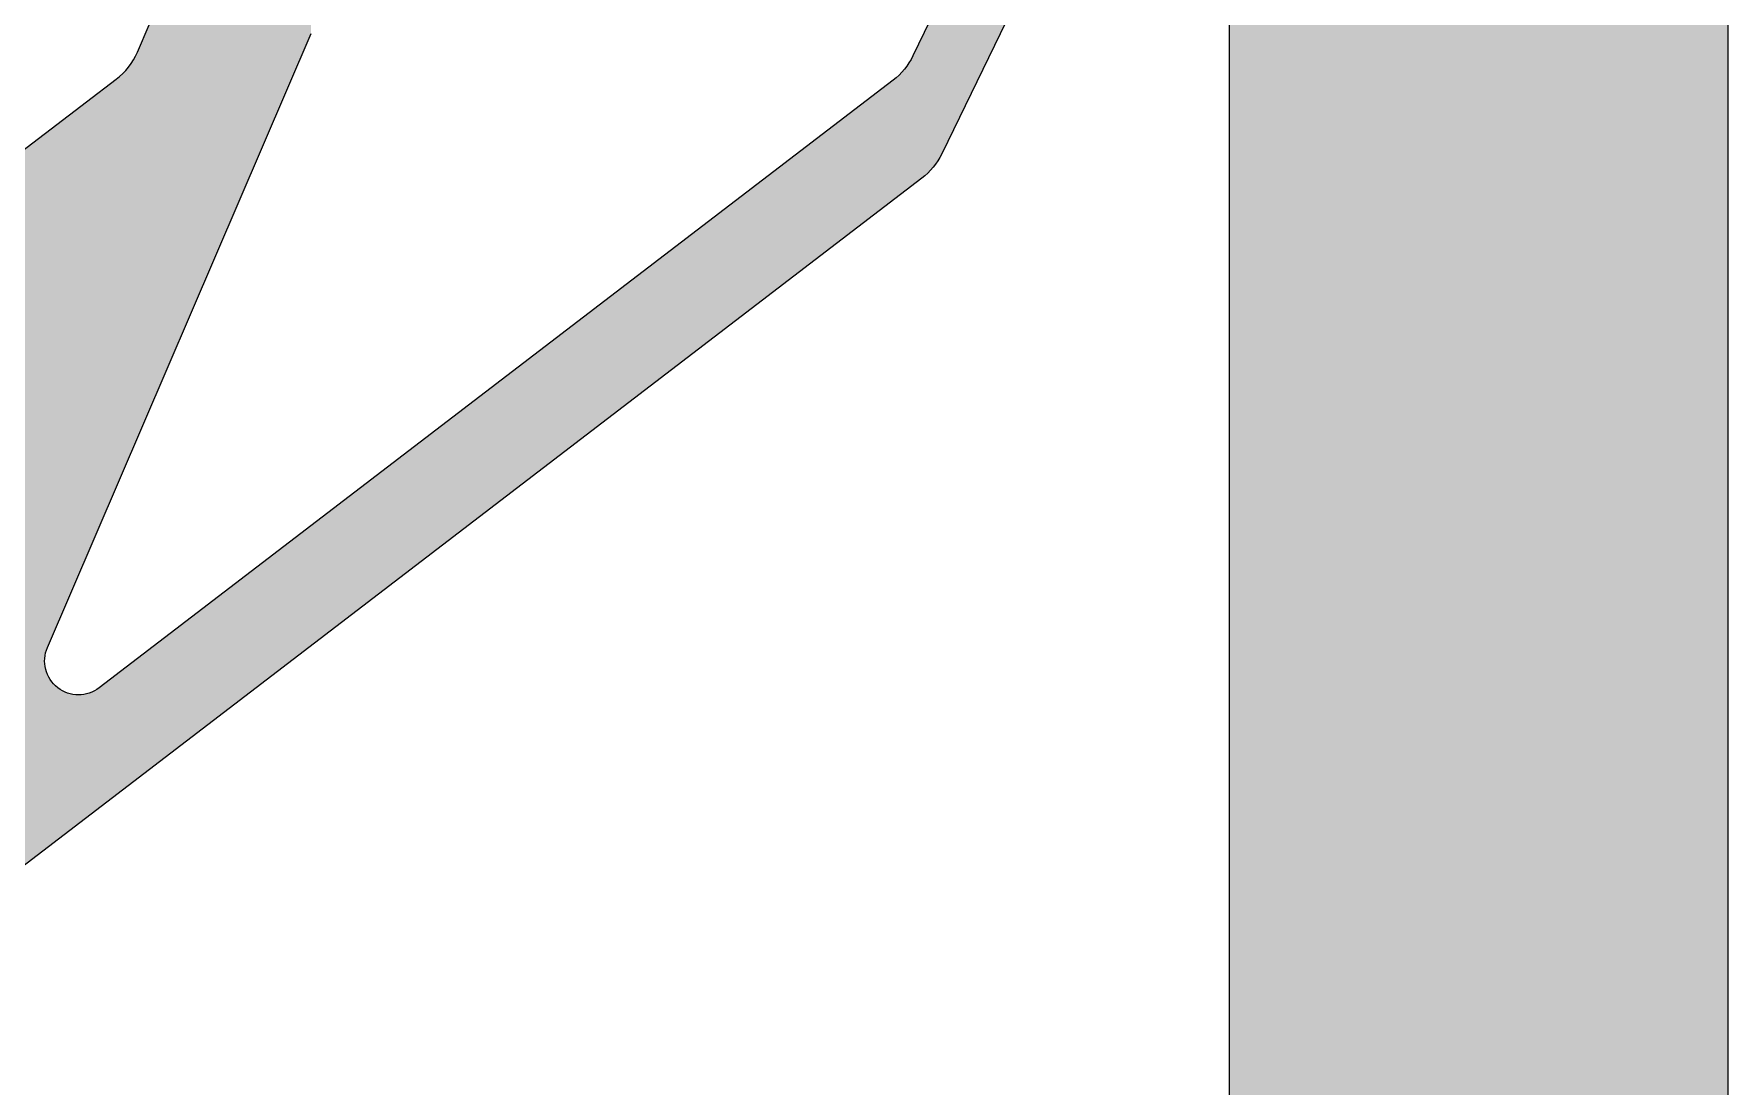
# Model space of a CAD drawing. Extents: x 181 to 485, y 440 to 775.
# Drawn here: x 409.62 to 459.49, y 516.45 to 547.43 of the extents above; entities that cross this region are included whole.
import ezdxf

# ---------------------------------------------------------------- set-up
doc = ezdxf.new("R2010")
doc.units = 0
doc.layers.add('LAYER_01', color=7, linetype='CONTINUOUS')

# ---------------------------------------------------------------- blocks, each defined once
blk = doc.blocks.new('*U1')
at = {"layer": 'LAYER_01', "linetype": 'CONTINUOUS'}
for points in [[(459.491, 440.369), (448.786, 574.145), (459.491, 591.541)], [(448.786, 440.369), (444.954, 571.22), (448.786, 574.145)], [(448.786, 440.369), (448.786, 574.145), (459.491, 440.369)], [(444.954, 440.369), (444.954, 571.22), (448.786, 440.369)], [(444.869, 440.369), (444.861, 566.069), (444.869, 566.087)], [(444.877, 440.369), (444.869, 566.087), (444.877, 566.105)], [(444.869, 440.369), (444.869, 566.087), (444.877, 440.369)], [(444.885, 440.369), (444.877, 566.105), (444.885, 566.124)], [(444.877, 440.369), (444.877, 566.105), (444.885, 440.369)], [(444.892, 440.369), (444.885, 566.124), (444.892, 566.142)], [(444.885, 440.369), (444.885, 566.124), (444.892, 440.369)], [(444.898, 440.369), (444.892, 566.142), (444.898, 566.161)], [(444.892, 440.369), (444.892, 566.142), (444.898, 440.369)], [(444.905, 440.369), (444.898, 566.161), (444.905, 566.18)], [(444.898, 440.369), (444.898, 566.161), (444.905, 440.369)], [(444.911, 440.369), (444.905, 566.18), (444.911, 566.199)], [(444.905, 440.369), (444.905, 566.18), (444.911, 440.369)], [(444.917, 440.369), (444.911, 566.199), (444.917, 566.219)], [(444.911, 440.369), (444.911, 566.199), (444.917, 440.369)], [(444.922, 440.369), (444.917, 566.219), (444.922, 566.239)], [(444.917, 440.369), (444.917, 566.219), (444.922, 440.369)], [(444.927, 440.369), (444.922, 566.239), (444.927, 566.259)], [(444.922, 440.369), (444.922, 566.239), (444.927, 440.369)], [(444.931, 440.369), (444.927, 566.259), (444.931, 566.279)], [(444.927, 440.369), (444.927, 566.259), (444.931, 440.369)], [(444.936, 440.369), (444.931, 566.279), (444.936, 566.299)], [(444.931, 440.369), (444.931, 566.279), (444.936, 440.369)], [(444.939, 440.369), (444.936, 566.299), (444.939, 566.32)], [(444.936, 440.369), (444.936, 566.299), (444.939, 440.369)], [(444.943, 440.369), (444.939, 566.32), (444.943, 566.341)], [(444.939, 440.369), (444.939, 566.32), (444.943, 440.369)], [(444.945, 440.369), (444.943, 566.341), (444.945, 566.361)], [(444.943, 440.369), (444.943, 566.341), (444.945, 440.369)], [(444.948, 440.369), (444.945, 566.361), (444.948, 566.382)], [(444.945, 440.369), (444.945, 566.361), (444.948, 440.369)], [(444.95, 440.369), (444.948, 566.382), (444.95, 566.404)], [(444.948, 440.369), (444.948, 566.382), (444.95, 440.369)], [(444.952, 440.369), (444.95, 566.404), (444.952, 566.425)], [(444.95, 440.369), (444.95, 566.404), (444.952, 440.369)], [(444.953, 440.369), (444.952, 566.425), (444.953, 566.446)], [(444.952, 440.369), (444.952, 566.425), (444.953, 440.369)], [(444.954, 440.369), (444.953, 566.467), (444.954, 566.489)], [(444.953, 440.369), (444.953, 566.446), (444.953, 566.467)], [(444.953, 440.369), (444.953, 566.467), (444.954, 440.369)], [(444.953, 440.369), (444.953, 566.446), (444.953, 440.369)], [(444.853, 440.369), (444.812, 565.968), (444.853, 566.052)], [(444.812, 561.334), (444.812, 565.968), (444.853, 440.369)], [(444.861, 440.369), (444.853, 566.052), (444.861, 566.069)], [(444.853, 440.369), (444.853, 566.052), (444.861, 440.369)], [(444.861, 440.369), (444.861, 566.069), (444.869, 440.369)], [(436.34, 543.899), (436.34, 548.532), (444.812, 561.334)], [(444.812, 455.048), (444.812, 561.334), (444.853, 440.369)], [(417.775, 547.442), (412.662, 546.897), (417.775, 558.803)], [(436.161, 543.6), (436.126, 548.093), (436.161, 548.165)], [(436.194, 543.648), (436.161, 548.165), (436.194, 548.234)], [(436.161, 543.6), (436.161, 548.165), (436.194, 543.648)], [(436.226, 543.697), (436.194, 548.234), (436.226, 548.3)], [(436.194, 543.648), (436.194, 548.234), (436.226, 543.697)], [(436.257, 543.746), (436.226, 548.3), (436.257, 548.362)], [(436.226, 543.697), (436.226, 548.3), (436.257, 543.746)], [(436.286, 543.796), (436.257, 548.362), (436.286, 548.422)], [(436.257, 543.746), (436.257, 548.362), (436.286, 543.796)], [(436.314, 543.847), (436.286, 548.422), (436.314, 548.479)], [(436.286, 543.796), (436.286, 548.422), (436.314, 543.847)], [(436.34, 543.899), (436.314, 548.479), (436.34, 548.532)], [(436.314, 543.847), (436.314, 548.479), (436.34, 543.899)], [(435.932, 543.336), (435.89, 547.606), (435.932, 547.694)], [(435.973, 543.377), (435.932, 547.694), (435.973, 547.778)], [(435.932, 543.336), (435.932, 547.694), (435.973, 543.377)], [(436.013, 543.419), (435.973, 547.778), (436.013, 547.861)], [(435.973, 543.377), (435.973, 547.778), (436.013, 543.419)], [(436.052, 543.463), (436.013, 547.861), (436.052, 547.941)], [(436.013, 543.419), (436.013, 547.861), (436.052, 543.463)], [(436.09, 543.508), (436.052, 547.941), (436.09, 548.018)], [(436.052, 543.463), (436.052, 547.941), (436.09, 543.508)], [(436.126, 543.553), (436.09, 548.018), (436.126, 548.093)], [(436.09, 543.508), (436.09, 548.018), (436.126, 543.553)], [(436.126, 543.553), (436.126, 548.093), (436.161, 543.6)], [(412.662, 535.536), (412.662, 546.897), (417.775, 547.442)], [(435.757, 543.185), (435.49, 546.785), (435.757, 547.333)], [(435.802, 543.221), (435.757, 547.333), (435.802, 547.426)], [(435.757, 543.185), (435.757, 547.333), (435.802, 543.221)], [(435.846, 543.258), (435.802, 547.426), (435.846, 547.517)], [(435.802, 543.221), (435.802, 547.426), (435.846, 543.258)], [(435.89, 543.296), (435.846, 547.517), (435.89, 547.606)], [(435.846, 543.258), (435.846, 547.517), (435.89, 543.296)], [(435.89, 543.296), (435.89, 547.606), (435.932, 543.336)], [(412.546, 535.267), (412.512, 546.614), (412.546, 546.669)], [(412.578, 535.34), (412.546, 546.669), (412.578, 546.725)], [(412.546, 535.267), (412.546, 546.669), (412.578, 535.34)], [(412.608, 535.41), (412.578, 546.725), (412.608, 546.782)], [(412.578, 535.34), (412.578, 546.725), (412.608, 535.41)], [(412.636, 535.475), (412.608, 546.782), (412.636, 546.839)], [(412.608, 535.41), (412.608, 546.782), (412.636, 535.475)], [(412.662, 535.536), (412.636, 546.839), (412.662, 546.897)], [(412.636, 535.475), (412.636, 546.839), (412.662, 535.536)], [(435.408, 542.918), (435.377, 546.583), (435.408, 546.632)], [(435.437, 542.94), (435.408, 546.632), (435.437, 546.683)], [(435.408, 542.918), (435.408, 546.632), (435.437, 542.94)], [(435.465, 542.961), (435.437, 546.683), (435.465, 546.733)], [(435.437, 542.94), (435.437, 546.683), (435.465, 542.961)], [(435.49, 542.981), (435.465, 546.733), (435.49, 546.785)], [(435.465, 542.961), (435.465, 546.733), (435.49, 542.981)], [(435.49, 542.981), (435.49, 546.785), (435.757, 543.185)], [(412.087, 534.198), (412.037, 546.096), (412.087, 546.136)], [(412.136, 534.312), (412.087, 546.136), (412.136, 546.177)], [(412.087, 534.198), (412.087, 546.136), (412.136, 534.312)], [(412.184, 534.423), (412.136, 546.177), (412.184, 546.22)], [(412.136, 534.312), (412.136, 546.177), (412.184, 534.423)], [(412.23, 534.531), (412.184, 546.22), (412.23, 546.264)], [(412.184, 534.423), (412.184, 546.22), (412.23, 534.531)], [(412.275, 534.636), (412.23, 546.264), (412.275, 546.31)], [(412.23, 534.531), (412.23, 546.264), (412.275, 534.636)], [(412.319, 534.737), (412.275, 546.31), (412.319, 546.357)], [(412.275, 534.636), (412.275, 546.31), (412.319, 534.737)], [(412.361, 534.835), (412.319, 546.357), (412.361, 546.406)], [(412.319, 534.737), (412.319, 546.357), (412.361, 534.835)], [(412.401, 534.929), (412.361, 546.406), (412.401, 546.456)], [(412.361, 534.835), (412.361, 546.406), (412.401, 534.929)], [(412.44, 535.02), (412.401, 546.456), (412.44, 546.508)], [(412.401, 534.929), (412.401, 546.456), (412.44, 535.02)], [(412.477, 535.106), (412.44, 546.508), (412.477, 546.561)], [(412.44, 535.02), (412.44, 546.508), (412.477, 535.106)], [(412.512, 535.188), (412.477, 546.561), (412.512, 546.614)], [(412.477, 535.106), (412.477, 546.561), (412.512, 535.188)], [(412.512, 535.188), (412.512, 546.614), (412.546, 535.267)], [(434.997, 542.603), (434.953, 546.107), (434.997, 546.144)], [(435.041, 542.637), (434.997, 546.144), (435.041, 546.183)], [(434.997, 542.603), (434.997, 546.144), (435.041, 542.637)], [(435.083, 542.669), (435.041, 546.183), (435.083, 546.222)], [(435.041, 542.637), (435.041, 546.183), (435.083, 542.669)], [(435.124, 542.701), (435.083, 546.222), (435.124, 546.263)], [(435.083, 542.669), (435.083, 546.222), (435.124, 542.701)], [(435.164, 542.731), (435.124, 546.263), (435.164, 546.306)], [(435.124, 542.701), (435.124, 546.263), (435.164, 542.731)], [(435.203, 542.761), (435.164, 546.306), (435.203, 546.349)], [(435.164, 542.731), (435.164, 546.306), (435.203, 542.761)], [(435.241, 542.79), (435.203, 546.349), (435.241, 546.394)], [(435.203, 542.761), (435.203, 546.349), (435.241, 542.79)], [(435.277, 542.818), (435.241, 546.394), (435.277, 546.44)], [(435.241, 542.79), (435.241, 546.394), (435.277, 542.818)], [(435.312, 542.844), (435.277, 546.44), (435.312, 546.487)], [(435.277, 542.818), (435.277, 546.44), (435.312, 542.844)], [(435.345, 542.87), (435.312, 546.487), (435.345, 546.534)], [(435.312, 542.844), (435.312, 546.487), (435.345, 542.87)], [(435.377, 542.894), (435.345, 546.534), (435.377, 546.583)], [(435.345, 542.87), (435.345, 546.534), (435.377, 542.894)], [(435.377, 542.894), (435.377, 546.583), (435.408, 542.918)], [(412.037, 534.082), (410.013, 544.551), (412.037, 546.096)], [(434.907, 542.535), (411.54, 528.18), (434.907, 546.071)], [(412.037, 534.082), (412.037, 546.096), (412.087, 534.198)], [(434.953, 542.569), (434.907, 546.071), (434.953, 546.107)], [(434.907, 542.535), (434.907, 546.071), (434.953, 542.569)], [(434.953, 542.569), (434.953, 546.107), (434.997, 542.603)], [(409.932, 523.413), (409.3, 544.007), (409.932, 544.489)], [(409.932, 528.998), (409.932, 544.489), (409.932, 544.49)], [(409.932, 528.998), (409.932, 544.49), (409.933, 529.019)], [(409.933, 529.019), (409.932, 544.49), (409.933, 544.49)], [(409.932, 528.977), (409.932, 544.489), (409.932, 528.998)], [(409.934, 529.04), (409.933, 544.49), (409.934, 544.491)], [(409.933, 529.019), (409.933, 544.49), (409.934, 529.04)], [(409.936, 529.06), (409.934, 544.491), (409.936, 544.492)], [(409.934, 529.04), (409.934, 544.491), (409.936, 529.06)], [(409.938, 529.081), (409.936, 544.492), (409.938, 544.494)], [(409.936, 529.06), (409.936, 544.492), (409.938, 529.081)], [(409.94, 529.101), (409.938, 544.494), (409.94, 544.495)], [(409.938, 529.081), (409.938, 544.494), (409.94, 529.101)], [(409.943, 529.122), (409.94, 544.495), (409.943, 544.498)], [(409.94, 529.101), (409.94, 544.495), (409.943, 529.122)], [(409.946, 529.142), (409.943, 544.498), (409.946, 544.5)], [(409.943, 529.122), (409.943, 544.498), (409.946, 529.142)], [(409.95, 529.162), (409.946, 544.5), (409.95, 544.503)], [(409.946, 529.142), (409.946, 544.5), (409.95, 529.162)], [(409.954, 529.182), (409.95, 544.503), (409.954, 544.506)], [(409.95, 529.162), (409.95, 544.503), (409.954, 529.182)], [(409.958, 529.201), (409.954, 544.506), (409.958, 544.509)], [(409.954, 529.182), (409.954, 544.506), (409.958, 529.201)], [(409.963, 529.221), (409.958, 544.509), (409.963, 544.513)], [(409.958, 529.201), (409.958, 544.509), (409.963, 529.221)], [(409.968, 529.24), (409.963, 544.513), (409.968, 544.517)], [(409.963, 529.221), (409.963, 544.513), (409.968, 529.24)], [(409.973, 529.259), (409.968, 544.517), (409.973, 544.521)], [(409.968, 529.24), (409.968, 544.517), (409.973, 529.259)], [(409.979, 529.278), (409.973, 544.521), (409.979, 544.525)], [(409.973, 529.259), (409.973, 544.521), (409.979, 529.278)], [(409.985, 529.297), (409.979, 544.525), (409.985, 544.53)], [(409.979, 529.278), (409.979, 544.525), (409.985, 529.297)], [(409.992, 529.315), (409.985, 544.53), (409.992, 544.535)], [(409.985, 529.297), (409.985, 544.53), (409.992, 529.315)], [(409.999, 529.333), (409.992, 544.535), (409.999, 544.54)], [(409.992, 529.315), (409.992, 544.535), (409.999, 529.333)], [(410.006, 529.351), (409.999, 544.54), (410.006, 544.546)], [(409.999, 529.333), (409.999, 544.54), (410.006, 529.351)], [(410.013, 529.369), (410.006, 544.546), (410.013, 544.551)], [(410.006, 529.351), (410.006, 544.546), (410.013, 529.369)], [(410.013, 529.369), (410.013, 544.551), (412.037, 534.082)], [(409.3, 522.929), (409.3, 544.007), (409.932, 523.413)], [(411.54, 524.644), (411.54, 528.18), (434.907, 542.535)], [(409.932, 523.413), (409.932, 528.977), (409.932, 523.413)], [(409.932, 523.413), (409.932, 528.977), (409.932, 528.956)], [(409.932, 523.413), (409.932, 528.956), (409.933, 523.413)], [(409.933, 523.413), (409.932, 528.956), (409.933, 528.935)], [(409.933, 523.413), (409.933, 528.935), (409.934, 523.414)], [(409.934, 523.414), (409.933, 528.935), (409.934, 528.914)], [(409.934, 523.414), (409.934, 528.914), (409.935, 523.415)], [(409.935, 523.415), (409.934, 528.914), (409.935, 528.893)], [(409.935, 523.415), (409.935, 528.893), (409.937, 523.417)], [(409.937, 523.417), (409.935, 528.893), (409.937, 528.872)], [(409.937, 523.417), (409.937, 528.872), (409.94, 523.419)], [(409.94, 523.419), (409.937, 528.872), (409.94, 528.851)], [(409.94, 523.419), (409.94, 528.851), (409.942, 523.421)], [(409.942, 523.421), (409.94, 528.851), (409.942, 528.829)], [(409.942, 523.421), (409.942, 528.829), (409.946, 523.423)], [(409.946, 523.423), (409.942, 528.829), (409.946, 528.808)], [(409.946, 523.423), (409.946, 528.808), (409.949, 523.426)], [(409.949, 523.426), (409.946, 528.808), (409.949, 528.788)], [(409.949, 523.426), (409.949, 528.788), (409.954, 523.429)], [(409.954, 523.429), (409.949, 528.788), (409.954, 528.767)], [(409.954, 523.429), (409.954, 528.767), (409.958, 523.433)], [(409.958, 523.433), (409.954, 528.767), (409.958, 528.746)], [(409.958, 523.433), (409.958, 528.746), (409.963, 523.437)], [(409.963, 523.437), (409.958, 528.746), (409.963, 528.725)], [(409.963, 523.437), (409.963, 528.725), (409.969, 523.441)], [(409.969, 523.441), (409.963, 528.725), (409.969, 528.705)], [(409.969, 523.441), (409.969, 528.705), (409.975, 523.446)], [(409.975, 523.446), (409.969, 528.705), (409.975, 528.684)], [(409.975, 523.446), (409.975, 528.684), (409.981, 523.451)], [(409.981, 523.451), (409.975, 528.684), (409.981, 528.664)], [(409.981, 523.451), (409.981, 528.664), (409.988, 523.456)], [(409.988, 523.456), (409.981, 528.664), (409.988, 528.644)], [(409.988, 523.456), (409.988, 528.644), (409.995, 523.461)], [(409.995, 523.461), (409.988, 528.644), (409.995, 528.624)], [(409.995, 523.461), (409.995, 528.624), (410.003, 523.467)], [(410.003, 523.467), (409.995, 528.624), (410.003, 528.604)], [(410.003, 523.467), (410.003, 528.604), (410.011, 523.473)], [(410.011, 523.473), (410.003, 528.604), (410.011, 528.584)], [(410.011, 523.473), (410.011, 528.584), (410.02, 523.48)], [(410.02, 523.48), (410.011, 528.584), (410.02, 528.565)], [(410.02, 523.48), (410.02, 528.565), (410.028, 523.487)], [(410.028, 523.487), (410.02, 528.565), (410.028, 528.546)], [(410.028, 523.487), (410.028, 528.546), (410.038, 523.494)], [(410.038, 523.494), (410.028, 528.546), (410.038, 528.527)], [(410.038, 523.494), (410.038, 528.527), (410.047, 523.501)], [(410.047, 523.501), (410.038, 528.527), (410.047, 528.508)], [(410.047, 523.501), (410.047, 528.508), (410.057, 523.509)], [(410.057, 523.509), (410.047, 528.508), (410.057, 528.489)], [(410.057, 523.509), (410.057, 528.489), (410.068, 523.517)], [(410.068, 523.517), (410.057, 528.489), (410.068, 528.471)], [(410.068, 523.517), (410.068, 528.471), (410.078, 523.525)], [(410.078, 523.525), (410.068, 528.471), (410.078, 528.453)], [(410.078, 523.525), (410.078, 528.453), (410.089, 523.533)], [(410.089, 523.533), (410.078, 528.453), (410.089, 528.436)], [(410.089, 523.533), (410.089, 528.436), (410.101, 523.542)], [(410.101, 523.542), (410.089, 528.436), (410.101, 528.418)], [(410.101, 523.542), (410.101, 528.418), (410.112, 523.551)], [(410.112, 523.551), (410.101, 528.418), (410.112, 528.401)], [(410.112, 523.551), (410.112, 528.401), (410.124, 523.56)], [(410.124, 523.56), (410.112, 528.401), (410.124, 528.384)], [(410.124, 523.56), (410.124, 528.384), (410.137, 523.57)], [(410.137, 523.57), (410.124, 528.384), (410.137, 528.368)], [(410.137, 523.57), (410.137, 528.368), (410.149, 523.579)], [(410.149, 523.579), (410.137, 528.368), (410.149, 528.352)], [(410.149, 523.579), (410.149, 528.352), (410.162, 523.589)], [(410.162, 523.589), (410.149, 528.352), (410.162, 528.336)], [(410.162, 523.589), (410.162, 528.336), (410.175, 523.599)], [(410.175, 523.599), (410.162, 528.336), (410.175, 528.321)], [(410.175, 523.599), (410.175, 528.321), (410.188, 523.609)], [(410.188, 523.609), (410.175, 528.321), (410.188, 528.305)], [(410.188, 523.609), (410.188, 528.305), (410.202, 523.62)], [(410.202, 523.62), (410.188, 528.305), (410.202, 528.291)], [(410.202, 523.62), (410.202, 528.291), (410.216, 523.63)], [(410.216, 523.63), (410.202, 528.291), (410.216, 528.276)], [(410.216, 523.63), (410.216, 528.276), (410.23, 523.641)], [(410.23, 523.641), (410.216, 528.276), (410.23, 528.262)], [(410.23, 523.641), (410.23, 528.262), (410.244, 523.652)], [(410.244, 523.652), (410.23, 528.262), (410.244, 528.248)], [(410.244, 523.652), (410.244, 528.248), (410.258, 523.663)], [(410.258, 523.663), (410.244, 528.248), (410.258, 528.235)], [(410.258, 523.663), (410.258, 528.235), (410.273, 523.674)], [(410.273, 523.674), (410.258, 528.235), (410.273, 528.222)], [(410.273, 523.674), (410.273, 528.222), (410.288, 523.685)], [(410.288, 523.685), (410.273, 528.222), (410.288, 528.209)], [(410.288, 523.685), (410.288, 528.209), (410.303, 523.697)], [(410.303, 523.697), (410.288, 528.209), (410.303, 528.197)], [(410.303, 523.697), (410.303, 528.197), (410.318, 523.708)], [(410.318, 523.708), (410.303, 528.197), (410.318, 528.185)], [(410.318, 523.708), (410.318, 528.185), (410.333, 523.72)], [(410.333, 523.72), (410.318, 528.185), (410.333, 528.174)], [(411.54, 524.644), (411.524, 528.169), (411.54, 528.18)], [(410.333, 523.72), (410.333, 528.174), (410.348, 523.732)], [(410.348, 523.732), (410.333, 528.174), (410.348, 528.162)], [(410.348, 523.732), (410.348, 528.162), (410.364, 523.744)], [(410.364, 523.744), (410.348, 528.162), (410.364, 528.151)], [(410.364, 523.744), (410.364, 528.151), (410.38, 523.756)], [(410.38, 523.756), (410.364, 528.151), (410.38, 528.14)], [(410.38, 523.756), (410.38, 528.14), (410.397, 523.769)], [(410.397, 523.769), (410.38, 528.14), (410.397, 528.129)], [(410.397, 523.769), (410.397, 528.129), (410.414, 523.782)], [(410.414, 523.782), (410.397, 528.129), (410.414, 528.119)], [(410.414, 523.782), (410.414, 528.119), (410.431, 523.795)], [(410.431, 523.795), (410.414, 528.119), (410.431, 528.109)], [(410.431, 523.795), (410.431, 528.109), (410.448, 523.808)], [(410.448, 523.808), (410.431, 528.109), (410.448, 528.099)], [(410.448, 523.808), (410.448, 528.099), (410.466, 523.822)], [(410.466, 523.822), (410.448, 528.099), (410.466, 528.09)], [(410.466, 523.822), (410.466, 528.09), (410.484, 523.835)], [(410.484, 523.835), (410.466, 528.09), (410.484, 528.08)], [(410.484, 523.835), (410.484, 528.08), (410.502, 523.849)], [(410.502, 523.849), (410.484, 528.08), (410.502, 528.071)], [(410.502, 523.849), (410.502, 528.071), (410.52, 523.863)], [(410.52, 523.863), (410.502, 528.071), (410.52, 528.063)], [(410.52, 523.863), (410.52, 528.063), (410.539, 523.878)], [(410.539, 523.878), (410.52, 528.063), (410.539, 528.055)], [(410.539, 523.878), (410.539, 528.055), (410.558, 523.892)], [(410.558, 523.892), (410.539, 528.055), (410.558, 528.047)], [(410.558, 523.892), (410.558, 528.047), (410.577, 523.907)], [(410.577, 523.907), (410.558, 528.047), (410.577, 528.039)], [(410.577, 523.907), (410.577, 528.039), (410.597, 523.922)], [(410.597, 523.922), (410.577, 528.039), (410.597, 528.032)], [(410.597, 523.922), (410.597, 528.032), (410.616, 523.937)], [(410.616, 523.937), (410.597, 528.032), (410.616, 528.025)], [(410.616, 523.937), (410.616, 528.025), (410.636, 523.952)], [(410.636, 523.952), (410.616, 528.025), (410.636, 528.019)], [(410.636, 523.952), (410.636, 528.019), (410.656, 523.967)], [(410.656, 523.967), (410.636, 528.019), (410.656, 528.013)], [(410.656, 523.967), (410.656, 528.013), (410.676, 523.983)], [(410.676, 523.983), (410.656, 528.013), (410.676, 528.007)], [(410.676, 523.983), (410.676, 528.007), (410.697, 523.998)], [(410.697, 523.998), (410.676, 528.007), (410.697, 528.002)], [(410.697, 523.998), (410.697, 528.002), (410.717, 524.014)], [(410.717, 524.014), (410.697, 528.002), (410.717, 527.998)], [(410.717, 524.014), (410.717, 527.998), (410.738, 524.03)], [(410.738, 524.03), (410.717, 527.998), (410.738, 527.993)], [(410.738, 524.03), (410.738, 527.993), (410.759, 524.046)], [(410.759, 524.046), (410.738, 527.993), (410.759, 527.989)], [(410.759, 524.046), (410.759, 527.989), (410.779, 524.062)], [(410.779, 524.062), (410.759, 527.989), (410.779, 527.986)], [(410.779, 524.062), (410.779, 527.986), (410.8, 524.078)], [(410.8, 524.078), (410.779, 527.986), (410.8, 527.983)], [(410.8, 524.078), (410.8, 527.983), (410.822, 524.094)], [(410.822, 524.094), (410.8, 527.983), (410.822, 527.98)], [(410.822, 524.094), (410.822, 527.98), (410.843, 524.11)], [(410.843, 524.11), (410.822, 527.98), (410.843, 527.978)], [(410.843, 524.11), (410.843, 527.978), (410.864, 524.126)], [(410.864, 524.126), (410.843, 527.978), (410.864, 527.977)], [(410.864, 524.126), (410.864, 527.977), (410.885, 524.143)], [(410.885, 524.143), (410.864, 527.977), (410.885, 527.975)], [(410.885, 524.143), (410.885, 527.975), (410.907, 524.159)], [(410.907, 524.159), (410.885, 527.975), (410.907, 527.975)], [(410.907, 524.159), (410.907, 527.975), (410.928, 524.175)], [(410.928, 524.175), (410.907, 527.975), (410.928, 527.974)], [(410.928, 524.175), (410.928, 527.974), (410.949, 524.192)], [(410.949, 524.192), (410.928, 527.974), (410.949, 527.974)], [(410.97, 524.208), (410.949, 527.974), (410.97, 527.975)], [(410.949, 524.192), (410.949, 527.974), (410.97, 524.208)], [(410.992, 524.224), (410.97, 527.975), (410.992, 527.976)], [(410.97, 524.208), (410.97, 527.975), (410.992, 524.224)], [(411.013, 524.24), (410.992, 527.976), (411.013, 527.978)], [(410.992, 524.224), (410.992, 527.976), (411.013, 524.24)], [(411.034, 524.257), (411.013, 527.978), (411.034, 527.98)], [(411.013, 524.24), (411.013, 527.978), (411.034, 524.257)], [(411.055, 524.273), (411.034, 527.98), (411.055, 527.982)], [(411.034, 524.257), (411.034, 527.98), (411.055, 524.273)], [(411.076, 524.289), (411.055, 527.982), (411.076, 527.985)], [(411.055, 524.273), (411.055, 527.982), (411.076, 524.289)], [(411.097, 524.305), (411.076, 527.985), (411.097, 527.988)], [(411.076, 524.289), (411.076, 527.985), (411.097, 524.305)], [(411.118, 524.321), (411.097, 527.988), (411.118, 527.992)], [(411.097, 524.305), (411.097, 527.988), (411.118, 524.321)], [(411.139, 524.337), (411.118, 527.992), (411.139, 527.996)], [(411.118, 524.321), (411.118, 527.992), (411.139, 524.337)], [(411.159, 524.353), (411.139, 527.996), (411.159, 528)], [(411.139, 524.337), (411.139, 527.996), (411.159, 524.353)], [(411.18, 524.368), (411.159, 528), (411.18, 528.005)], [(411.159, 524.353), (411.159, 528), (411.18, 524.368)], [(411.2, 524.384), (411.18, 528.005), (411.2, 528.011)], [(411.18, 524.368), (411.18, 528.005), (411.2, 524.384)], [(411.22, 524.399), (411.2, 528.011), (411.22, 528.017)], [(411.2, 524.384), (411.2, 528.011), (411.22, 524.399)], [(411.24, 524.414), (411.22, 528.017), (411.24, 528.023)], [(411.22, 524.399), (411.22, 528.017), (411.24, 524.414)], [(411.26, 524.429), (411.24, 528.023), (411.26, 528.029)], [(411.24, 524.414), (411.24, 528.023), (411.26, 524.429)], [(411.279, 524.444), (411.26, 528.029), (411.279, 528.036)], [(411.26, 524.429), (411.26, 528.029), (411.279, 524.444)], [(411.298, 524.459), (411.279, 528.036), (411.298, 528.044)], [(411.279, 524.444), (411.279, 528.036), (411.298, 524.459)], [(411.317, 524.473), (411.298, 528.044), (411.317, 528.052)], [(411.298, 524.459), (411.298, 528.044), (411.317, 524.473)], [(411.336, 524.488), (411.317, 528.052), (411.336, 528.06)], [(411.317, 524.473), (411.317, 528.052), (411.336, 524.488)], [(411.355, 524.502), (411.336, 528.06), (411.355, 528.068)], [(411.336, 524.488), (411.336, 528.06), (411.355, 524.502)], [(411.373, 524.516), (411.355, 528.068), (411.373, 528.077)], [(411.355, 524.502), (411.355, 528.068), (411.373, 524.516)], [(411.391, 524.53), (411.373, 528.077), (411.391, 528.086)], [(411.373, 524.516), (411.373, 528.077), (411.391, 524.53)], [(411.409, 524.543), (411.391, 528.086), (411.409, 528.095)], [(411.391, 524.53), (411.391, 528.086), (411.409, 524.543)], [(411.426, 524.557), (411.409, 528.095), (411.426, 528.105)], [(411.409, 524.543), (411.409, 528.095), (411.426, 524.557)], [(411.443, 524.57), (411.426, 528.105), (411.443, 528.115)], [(411.426, 524.557), (411.426, 528.105), (411.443, 524.57)], [(411.46, 524.583), (411.443, 528.115), (411.46, 528.125)], [(411.443, 524.57), (411.443, 528.115), (411.46, 524.583)], [(411.477, 524.595), (411.46, 528.125), (411.477, 528.136)], [(411.46, 524.583), (411.46, 528.125), (411.477, 524.595)], [(411.493, 524.608), (411.477, 528.136), (411.493, 528.146)], [(411.477, 524.595), (411.477, 528.136), (411.493, 524.608)], [(411.509, 524.62), (411.493, 528.146), (411.509, 528.157)], [(411.493, 524.608), (411.493, 528.146), (411.509, 524.62)], [(411.524, 524.632), (411.509, 528.157), (411.524, 528.169)], [(411.509, 524.62), (411.509, 528.157), (411.524, 524.632)], [(411.524, 524.632), (411.524, 528.169), (411.54, 524.644)]]:
    blk.add_solid(points, dxfattribs=at)

msp = doc.modelspace()

# ---------------------------------------------------------------- linework, layer by layer
at = {"layer": 'LAYER_01'}
for p, q in [((459.491, 440.369), (459.491, 591.541)), ((412.662, 546.897), (422.738, 570.358)), ((444.853, 566.052), (435.49, 546.785)), ((444.812, 561.334), (436.34, 543.899)), ((444.812, 455.048), (444.812, 561.334)), ((410.013, 529.369), (417.775, 547.442)), ((388.541, 528.162), (412.037, 546.096)), ((434.907, 546.071), (411.54, 528.18)), ((435.757, 543.185), (408.624, 522.411))]:
    msp.add_line(p, q, dxfattribs=at)
msp.add_arc((410.824, 547.686), 2, 307.3527, 336.7569, dxfattribs=at)
at = {"layer": 'LAYER_01', "extrusion": (0, 0, -1)}
for centre, radius, start, end in [((-433.692, 547.659), 2, 205.9173, 232.5614), ((-434.541, 544.773), 2, 205.9173, 232.5614), ((-410.932, 528.974), 1, 232.5614, 23.2431)]:
    msp.add_arc(centre, radius, start, end, dxfattribs=at)

# ---------------------------------------------------------------- block references
at = {"layer": 'LAYER_01'}
msp.add_blockref('*U1', (0, 0), dxfattribs=at)

doc.saveas('drawing.dxf')
